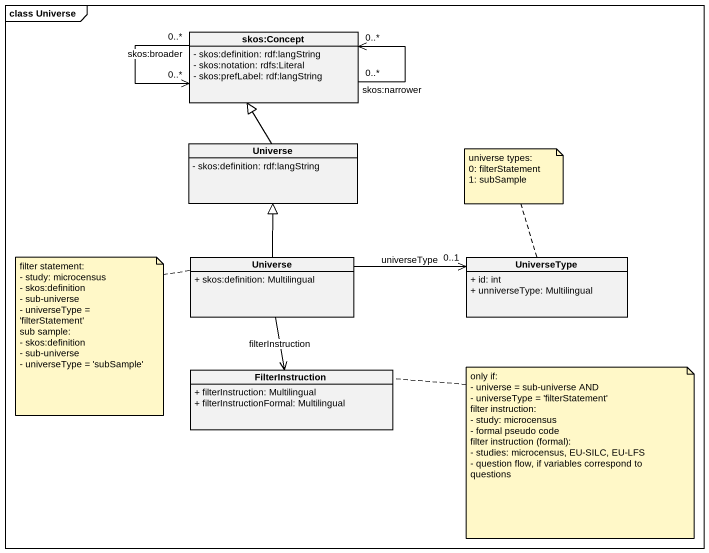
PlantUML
@startuml
mainframe class Universe
hide circle
hide empty members
skinparam classAttributeIconSize 0
class "skos:Concept" as skos_Concept {
  - skos:definition: rdf:langString
  - skos:notation: rdfs:Literal
  - skos:prefLabel: rdf:langString
}
class Universe {
  - skos:definition: rdf:langString
}
class "Universe" as Universe_2 {
  + skos:definition: Multilingual
}
class UniverseType {
  + id: int
  + unniverseType: Multilingual
}
class FilterInstruction {
  + filterInstruction: Multilingual
  + filterInstructionFormal: Multilingual
}
skos_Concept "0..*" --> "0..*" skos_Concept : skos:broader
skos_Concept "0..*" --> "0..*" skos_Concept : skos:narrower
Universe -up-|> skos_Concept
Universe_2 -up-|> Universe
Universe_2 -right-> "0..1" UniverseType : universeType
Universe_2 --> FilterInstruction : filterInstruction
note top of UniverseType
  universe types:
  0: filterStatement
  1: subSample
end note
note left of Universe_2
  filter statement:
  - study: microcensus
  - skos:definition
  - sub-universe
  - universeType = 'filterStatement'
  sub sample:
  - skos:definition
  - sub-universe
  - universeType = 'subSample'
end note
note right of FilterInstruction
  only if:
  - universe = sub-universe AND
  - universeType = 'filterStatement'
  filter instruction:
  - study: microcensus
  - formal pseudo code
  filter instruction (formal):
  - studies: microcensus, EU-SILC, EU-LFS
  - question flow, if variables correspond to questions
end note
@enduml
